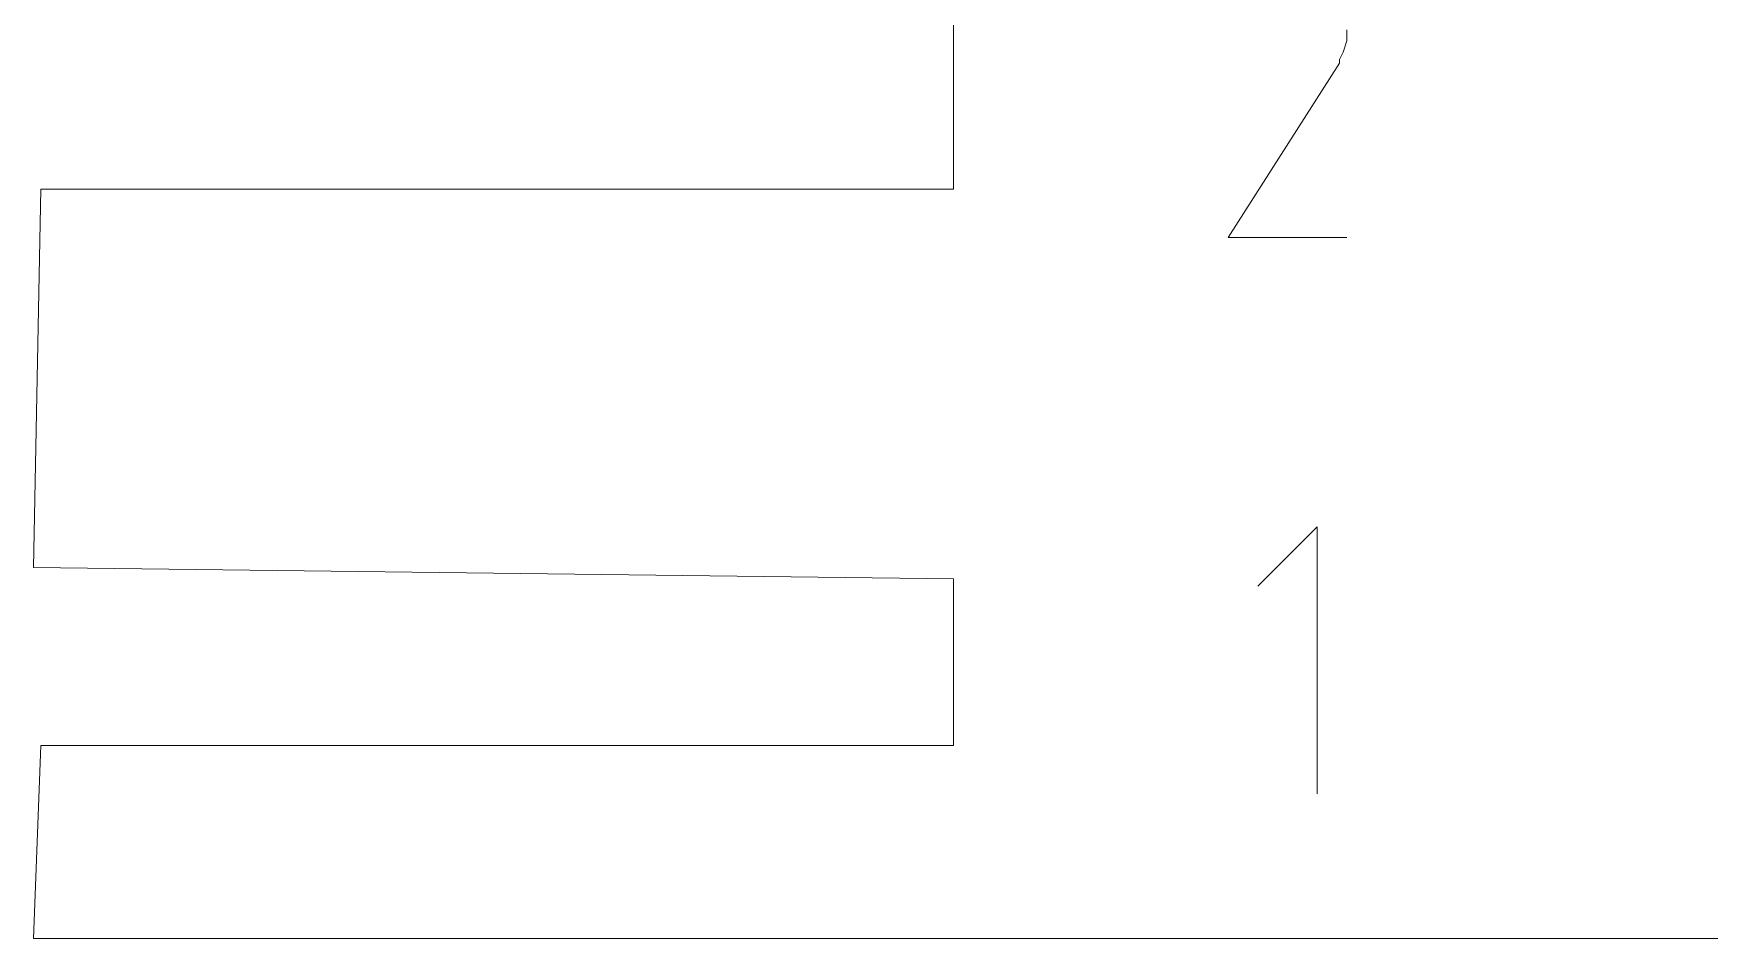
# Model space of a CAD drawing. Header units: centimetres. Extents: x -10.4 to 10.4, y -10.8 to 7.6.
# Drawn here: x -10.421 to -7.865, y -2.602 to -1.221 of the extents above; entities that cross this region are included whole.
import ezdxf
from ezdxf.lldxf.tags import DXFTag

# ---------------------------------------------------------------- set-up
doc = ezdxf.new("R2010")
doc.units = ezdxf.units.CM
doc.header["$MEASUREMENT"] = 0
doc.layers.add('layer 1', color=7, linetype='Continuous')
tags = doc.linetypes.add('New Line1438', pattern=[0.2, 0.1, -0.1]).pattern_tags.tags
tags[6:7] = [DXFTag(74, 4), DXFTag(75, 0), DXFTag(340, '0'), DXFTag(46, 1.0), DXFTag(50, 0.0), DXFTag(44, 0.0), DXFTag(45, 0.0)]
tags[4:5] = [DXFTag(74, 4), DXFTag(75, 0), DXFTag(340, '0'), DXFTag(46, 1.0), DXFTag(50, 0.0), DXFTag(44, 0.0), DXFTag(45, 0.0)]
tags = doc.linetypes.add('New Line1439', pattern=[0.2, 0.1, -0.1]).pattern_tags.tags
tags[6:7] = [DXFTag(74, 4), DXFTag(75, 0), DXFTag(340, '0'), DXFTag(46, 1.0), DXFTag(50, 0.0), DXFTag(44, 0.0), DXFTag(45, 0.0)]
tags[4:5] = [DXFTag(74, 4), DXFTag(75, 0), DXFTag(340, '0'), DXFTag(46, 1.0), DXFTag(50, 0.0), DXFTag(44, 0.0), DXFTag(45, 0.0)]
tags = doc.linetypes.add('New Line1440', pattern=[0.2, 0.1, -0.1]).pattern_tags.tags
tags[6:7] = [DXFTag(74, 4), DXFTag(75, 0), DXFTag(340, '0'), DXFTag(46, 1.0), DXFTag(50, 0.0), DXFTag(44, 0.0), DXFTag(45, 0.0)]
tags[4:5] = [DXFTag(74, 4), DXFTag(75, 0), DXFTag(340, '0'), DXFTag(46, 1.0), DXFTag(50, 0.0), DXFTag(44, 0.0), DXFTag(45, 0.0)]
tags = doc.linetypes.add('New Line1441', pattern=[0.2, 0.1, -0.1]).pattern_tags.tags
tags[6:7] = [DXFTag(74, 4), DXFTag(75, 0), DXFTag(340, '0'), DXFTag(46, 1.0), DXFTag(50, 0.0), DXFTag(44, 0.0), DXFTag(45, 0.0)]
tags[4:5] = [DXFTag(74, 4), DXFTag(75, 0), DXFTag(340, '0'), DXFTag(46, 1.0), DXFTag(50, 0.0), DXFTag(44, 0.0), DXFTag(45, 0.0)]
tags = doc.linetypes.add('New Line1442', pattern=[0.2, 0.1, -0.1]).pattern_tags.tags
tags[6:7] = [DXFTag(74, 4), DXFTag(75, 0), DXFTag(340, '0'), DXFTag(46, 1.0), DXFTag(50, 0.0), DXFTag(44, 0.0), DXFTag(45, 0.0)]
tags[4:5] = [DXFTag(74, 4), DXFTag(75, 0), DXFTag(340, '0'), DXFTag(46, 1.0), DXFTag(50, 0.0), DXFTag(44, 0.0), DXFTag(45, 0.0)]
tags = doc.linetypes.add('New Line1443', pattern=[0.2, 0.1, -0.1]).pattern_tags.tags
tags[6:7] = [DXFTag(74, 4), DXFTag(75, 0), DXFTag(340, '0'), DXFTag(46, 1.0), DXFTag(50, 0.0), DXFTag(44, 0.0), DXFTag(45, 0.0)]
tags[4:5] = [DXFTag(74, 4), DXFTag(75, 0), DXFTag(340, '0'), DXFTag(46, 1.0), DXFTag(50, 0.0), DXFTag(44, 0.0), DXFTag(45, 0.0)]
tags = doc.linetypes.add('New Line1444', pattern=[0.2, 0.1, -0.1]).pattern_tags.tags
tags[6:7] = [DXFTag(74, 4), DXFTag(75, 0), DXFTag(340, '0'), DXFTag(46, 1.0), DXFTag(50, 0.0), DXFTag(44, 0.0), DXFTag(45, 0.0)]
tags[4:5] = [DXFTag(74, 4), DXFTag(75, 0), DXFTag(340, '0'), DXFTag(46, 1.0), DXFTag(50, 0.0), DXFTag(44, 0.0), DXFTag(45, 0.0)]
tags = doc.linetypes.add('New Line1445', pattern=[0.2, 0.1, -0.1]).pattern_tags.tags
tags[6:7] = [DXFTag(74, 4), DXFTag(75, 0), DXFTag(340, '0'), DXFTag(46, 1.0), DXFTag(50, 0.0), DXFTag(44, 0.0), DXFTag(45, 0.0)]
tags[4:5] = [DXFTag(74, 4), DXFTag(75, 0), DXFTag(340, '0'), DXFTag(46, 1.0), DXFTag(50, 0.0), DXFTag(44, 0.0), DXFTag(45, 0.0)]
tags = doc.linetypes.add('New Line1446', pattern=[0.2, 0.1, -0.1]).pattern_tags.tags
tags[6:7] = [DXFTag(74, 4), DXFTag(75, 0), DXFTag(340, '0'), DXFTag(46, 1.0), DXFTag(50, 0.0), DXFTag(44, 0.0), DXFTag(45, 0.0)]
tags[4:5] = [DXFTag(74, 4), DXFTag(75, 0), DXFTag(340, '0'), DXFTag(46, 1.0), DXFTag(50, 0.0), DXFTag(44, 0.0), DXFTag(45, 0.0)]

msp = doc.modelspace()

# ---------------------------------------------------------------- linework, layer by layer
at = {"layer": 'layer 1', "color": 5, "linetype": 'New Line1438', "lineweight": 9}
msp.add_open_spline([(-9.01789, -1.20434), (-9.01789, -1.20434), (-9.01789, -1.45882), (-9.01789, -1.45882)], degree=3, dxfattribs=at)
at = {"layer": 'layer 1', "color": 1, "lineweight": 20}
for points in [[(-8.41819, -1.23263), (-8.41819, -1.23263), (-8.41819, -1.21557), (-8.41819, -1.21557)], [(-8.42943, -1.26093), (-8.42943, -1.26093), (-8.42374, -1.24954), (-8.42374, -1.24954)], [(-8.42374, -1.24954), (-8.42374, -1.24954), (-8.41819, -1.23263), (-8.41819, -1.23263)], [(-8.59918, -1.53248), (-8.59918, -1.53248), (-8.42943, -1.26646), (-8.42943, -1.26646)], [(-8.42943, -1.26646), (-8.42943, -1.26646), (-8.42943, -1.26093), (-8.42943, -1.26093)], [(-8.42943, -1.26093), (-8.42943, -1.26093), (-8.42943, -1.26093), (-8.42943, -1.26093)], [(-8.42943, -1.26093), (-8.42943, -1.26093), (-8.42943, -1.26093), (-8.42943, -1.26093)], [(-8.42943, -1.26093), (-8.42943, -1.26093), (-8.42943, -1.26093), (-8.42943, -1.26093)], [(-8.42943, -1.26093), (-8.42943, -1.26093), (-8.42943, -1.26093), (-8.42943, -1.26093)], [(-8.42943, -1.26093), (-8.42943, -1.26093), (-8.42943, -1.26093), (-8.42943, -1.26093)], [(-8.42943, -1.26093), (-8.42943, -1.26093), (-8.42943, -1.26093), (-8.42943, -1.26093)], [(-8.42943, -1.26093), (-8.42943, -1.26093), (-8.42943, -1.26093), (-8.42943, -1.26093)], [(-8.42943, -1.26646), (-8.42943, -1.26646), (-8.42943, -1.26646), (-8.42943, -1.26646)], [(-8.42943, -1.26646), (-8.42943, -1.26646), (-8.42943, -1.26646), (-8.42943, -1.26646)], [(-8.42943, -1.26646), (-8.42943, -1.26646), (-8.42943, -1.26646), (-8.42943, -1.26646)], [(-8.41819, -1.53248), (-8.41819, -1.53248), (-8.59918, -1.53248), (-8.59918, -1.53248)], [(-8.4634, -1.97378), (-8.4634, -1.97378), (-8.55397, -2.06435), (-8.55397, -2.06435)], [(-8.4634, -2.38112), (-8.4634, -2.38112), (-8.4634, -1.97378), (-8.4634, -1.97378)]]:
    msp.add_open_spline(points, degree=3, dxfattribs=at)
at = {"layer": 'layer 1', "color": 5, "linetype": 'New Line1440', "lineweight": 9}
msp.add_open_spline([(-10.40977, -1.45882), (-10.40977, -1.45882), (-10.42101, -2.03606), (-10.42101, -2.03606)], degree=3, dxfattribs=at)
at = {"layer": 'layer 1', "color": 5, "linetype": 'New Line1439', "lineweight": 9}
msp.add_open_spline([(-9.01789, -1.45882), (-9.01789, -1.45882), (-10.40977, -1.45882), (-10.40977, -1.45882)], degree=3, dxfattribs=at)
at = {"layer": 'layer 1', "color": 5, "linetype": 'New Line1441', "lineweight": 9}
msp.add_open_spline([(-10.42101, -2.03606), (-10.42101, -2.03606), (-9.01789, -2.05297), (-9.01789, -2.05297)], degree=3, dxfattribs=at)
at = {"layer": 'layer 1', "color": 5, "linetype": 'New Line1442', "lineweight": 9}
msp.add_open_spline([(-9.01789, -2.05297), (-9.01789, -2.05297), (-9.01789, -2.30761), (-9.01789, -2.30761)], degree=3, dxfattribs=at)
at = {"layer": 'layer 1', "color": 5, "linetype": 'New Line1444', "lineweight": 9}
msp.add_open_spline([(-10.40977, -2.30761), (-10.40977, -2.30761), (-10.42101, -2.60177), (-10.42101, -2.60177)], degree=3, dxfattribs=at)
at = {"layer": 'layer 1', "color": 5, "linetype": 'New Line1443', "lineweight": 9}
msp.add_open_spline([(-9.01789, -2.30761), (-9.01789, -2.30761), (-10.40977, -2.30761), (-10.40977, -2.30761)], degree=3, dxfattribs=at)
at = {"layer": 'layer 1', "color": 5, "linetype": 'New Line1445', "lineweight": 9}
msp.add_open_spline([(-10.42101, -2.60177), (-10.42101, -2.60177), (-8.4634, -2.60177), (-8.4634, -2.60177)], degree=3, dxfattribs=at)
at = {"layer": 'layer 1', "color": 5, "linetype": 'New Line1446', "lineweight": 9}
msp.add_open_spline([(-8.4634, -2.60177), (-8.4634, -2.60177), (-7.60907, -2.60177), (-7.60907, -2.60177)], degree=3, dxfattribs=at)

doc.saveas('drawing.dxf')
